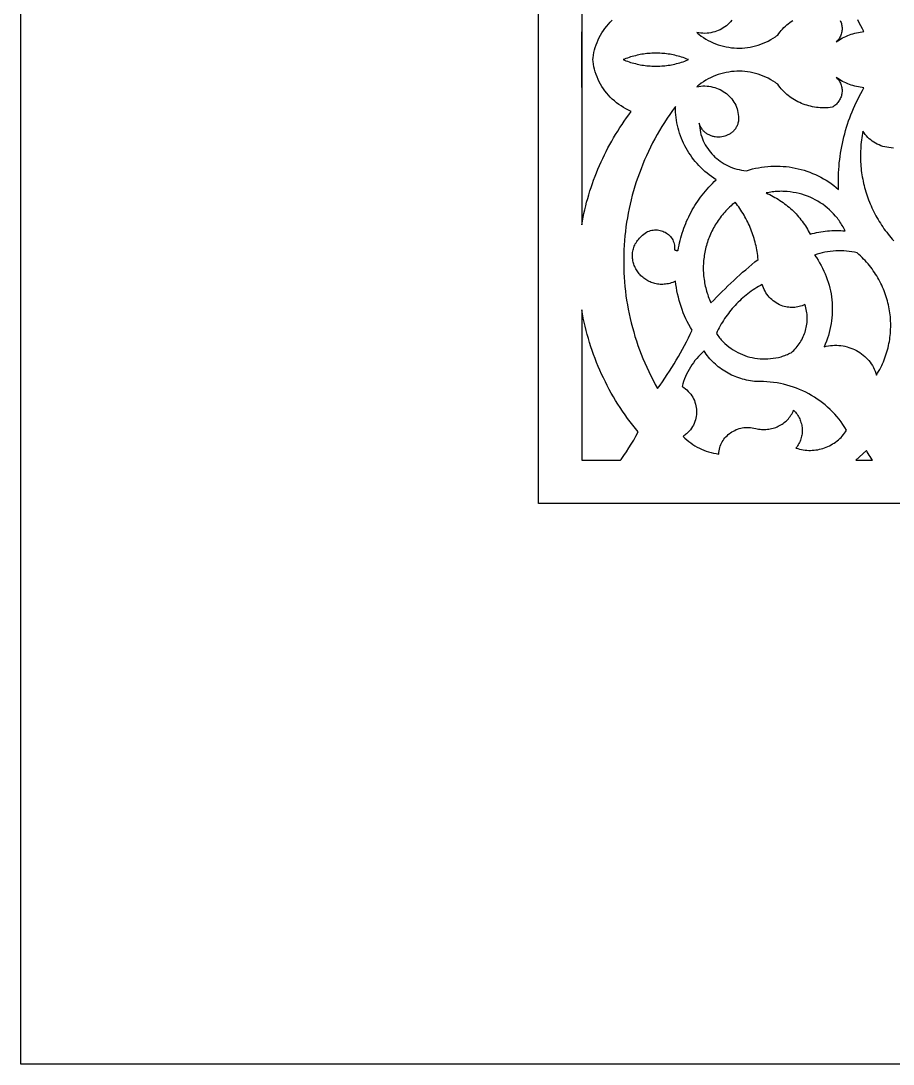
# Model space of a CAD drawing. Extents: x -1429 to -724, y 80 to 630.
# Drawn here: x -1429.3 to -1328.2, y 79.7 to 200.6 of the extents above; entities that cross this region are included whole.
import ezdxf

# ---------------------------------------------------------------- set-up
doc = ezdxf.new("R2010")
doc.units = 0
doc.layers.add('LAYER_1', color=18, linetype='CONTINUOUS')

msp = doc.modelspace()

# ---------------------------------------------------------------- linework, layer by layer
at = {"layer": 'LAYER_1'}
for points in [[(-724.3, 439.67), (-724.3, 79.67), (-1429.3, 79.67), (-1429.3, 629.67), (-974.3, 629.67)], [(-784.3, 144.67), (-1369.3, 144.67), (-1369.3, 569.67), (-994.51, 569.67), (-784.3, 409.91)], [(-1355.8, 196.86), (-1356, 196.86), (-1356.19, 196.85), (-1356.38, 196.84), (-1356.57, 196.83), (-1356.76, 196.81), (-1356.95, 196.78), (-1357.14, 196.76), (-1357.33, 196.73), (-1357.52, 196.7), (-1357.7, 196.66), (-1357.89, 196.62), (-1358.08, 196.57), (-1358.26, 196.53), (-1358.44, 196.48), (-1358.63, 196.42), (-1358.81, 196.36), (-1358.99, 196.3), (-1359.17, 196.23), (-1359.35, 196.17), (-1359.48, 196.11), (-1359.35, 196.05), (-1359.17, 195.99), (-1358.99, 195.92), (-1358.81, 195.86), (-1358.63, 195.8), (-1358.44, 195.75), (-1358.26, 195.69), (-1358.08, 195.65), (-1357.89, 195.6), (-1357.7, 195.56), (-1357.52, 195.52), (-1357.33, 195.49), (-1357.14, 195.46), (-1356.95, 195.44), (-1356.76, 195.41), (-1356.57, 195.39), (-1356.38, 195.38), (-1356.19, 195.37), (-1356, 195.36), (-1355.8, 195.36), (-1355.61, 195.36), (-1355.42, 195.36), (-1355.23, 195.37), (-1355.03, 195.38), (-1354.84, 195.39), (-1354.65, 195.41), (-1354.46, 195.43), (-1354.27, 195.46), (-1354.07, 195.49), (-1353.88, 195.52), (-1353.69, 195.56), (-1353.5, 195.6), (-1353.31, 195.65), (-1353.12, 195.7), (-1352.94, 195.75), (-1352.75, 195.81), (-1352.56, 195.87), (-1352.37, 195.94), (-1352.19, 196), (-1352.01, 196.08), (-1351.93, 196.11), (-1352.01, 196.14), (-1352.19, 196.22), (-1352.37, 196.29), (-1352.56, 196.35), (-1352.75, 196.41), (-1352.94, 196.47), (-1353.12, 196.52), (-1353.31, 196.57), (-1353.5, 196.62), (-1353.69, 196.66), (-1353.88, 196.7), (-1354.07, 196.73), (-1354.27, 196.76), (-1354.46, 196.79), (-1354.65, 196.81), (-1354.84, 196.83), (-1355.03, 196.84), (-1355.23, 196.85), (-1355.42, 196.86), (-1355.61, 196.86)], [(-1346.33, 194.76), (-1346.65, 194.75), (-1346.96, 194.72), (-1347.27, 194.67), (-1347.58, 194.62), (-1347.88, 194.55), (-1348.19, 194.47), (-1348.49, 194.38), (-1348.79, 194.27), (-1349.08, 194.15), (-1349.37, 194.02), (-1349.65, 193.88), (-1349.92, 193.72), (-1350.2, 193.55), (-1350.46, 193.37), (-1350.72, 193.17), (-1350.84, 193.07), (-1350.97, 192.96), (-1350.73, 193.01), (-1350.49, 193.04), (-1350.25, 193.06), (-1350.02, 193.06), (-1349.78, 193.05), (-1349.56, 193.03), (-1349.33, 192.99), (-1349.11, 192.94), (-1348.89, 192.88), (-1348.68, 192.81), (-1348.47, 192.73), (-1348.27, 192.64), (-1348.08, 192.54), (-1347.89, 192.42), (-1347.71, 192.3), (-1347.53, 192.17), (-1347.37, 192.03), (-1347.21, 191.88), (-1347.06, 191.72), (-1346.92, 191.55), (-1346.79, 191.38), (-1346.67, 191.2), (-1346.56, 191.01), (-1346.46, 190.82), (-1346.38, 190.62), (-1346.3, 190.41), (-1346.24, 190.2), (-1346.19, 189.99), (-1346.16, 189.77), (-1346.13, 189.54), (-1346.12, 189.31), (-1346.13, 189.08), (-1346.15, 188.97), (-1346.17, 188.86), (-1346.19, 188.76), (-1346.22, 188.65), (-1346.26, 188.56), (-1346.3, 188.46), (-1346.34, 188.37), (-1346.39, 188.28), (-1346.44, 188.2), (-1346.49, 188.11), (-1346.55, 188.03), (-1346.61, 187.96), (-1346.67, 187.89), (-1346.73, 187.82), (-1346.8, 187.75), (-1346.87, 187.69), (-1346.95, 187.63), (-1347.02, 187.57), (-1347.1, 187.52), (-1347.18, 187.47), (-1347.26, 187.43), (-1347.35, 187.38), (-1347.43, 187.34), (-1347.52, 187.31), (-1347.61, 187.27), (-1347.7, 187.24), (-1347.88, 187.2), (-1348.07, 187.16), (-1348.26, 187.14), (-1348.45, 187.13), (-1348.64, 187.14), (-1348.83, 187.16), (-1348.92, 187.18), (-1349.01, 187.2), (-1349.11, 187.22), (-1349.2, 187.24), (-1349.29, 187.27), (-1349.38, 187.31), (-1349.46, 187.34), (-1349.55, 187.38), (-1349.63, 187.43), (-1349.72, 187.48), (-1349.8, 187.53), (-1349.88, 187.58), (-1349.95, 187.64), (-1350.03, 187.7), (-1350.1, 187.77), (-1350.17, 187.84), (-1350.23, 187.91), (-1350.29, 187.99), (-1350.36, 188.07), (-1350.41, 188.15), (-1350.47, 188.24), (-1350.52, 188.33), (-1350.56, 188.43), (-1350.6, 188.53), (-1350.64, 188.63), (-1350.68, 188.74), (-1350.66, 188.47), (-1350.63, 188.2), (-1350.59, 187.94), (-1350.54, 187.68), (-1350.48, 187.43), (-1350.4, 187.18), (-1350.31, 186.94), (-1350.21, 186.7), (-1350.1, 186.46), (-1349.98, 186.24), (-1349.85, 186.01), (-1349.7, 185.8), (-1349.55, 185.59), (-1349.39, 185.39), (-1349.22, 185.19), (-1349.04, 185), (-1348.86, 184.82), (-1348.66, 184.65), (-1348.46, 184.49), (-1348.25, 184.33), (-1348.03, 184.18), (-1347.8, 184.05), (-1347.57, 183.92), (-1347.33, 183.8), (-1347.08, 183.69), (-1346.83, 183.59), (-1346.58, 183.51), (-1346.31, 183.43), (-1346.05, 183.37), (-1345.77, 183.31), (-1345.5, 183.27), (-1345.22, 183.24), (-1344.87, 183.35), (-1344.52, 183.44), (-1344.16, 183.52), (-1343.81, 183.59), (-1343.46, 183.65), (-1343.1, 183.7), (-1342.74, 183.73), (-1342.39, 183.76), (-1342.03, 183.77), (-1341.68, 183.77), (-1341.32, 183.76), (-1340.97, 183.74), (-1340.61, 183.71), (-1340.26, 183.67), (-1339.91, 183.61), (-1339.57, 183.55), (-1339.22, 183.47), (-1338.88, 183.38), (-1338.54, 183.29), (-1338.2, 183.18), (-1337.87, 183.06), (-1337.54, 182.93), (-1337.22, 182.79), (-1336.9, 182.64), (-1336.59, 182.48), (-1336.28, 182.31), (-1335.97, 182.13), (-1335.67, 181.94), (-1335.38, 181.74), (-1335.09, 181.52), (-1334.81, 181.3), (-1334.54, 181.07), (-1334.55, 181.46), (-1334.56, 181.84), (-1334.56, 182.23), (-1334.55, 182.61), (-1334.53, 183), (-1334.51, 183.38), (-1334.48, 183.76), (-1334.45, 184.14), (-1334.4, 184.52), (-1334.35, 184.9), (-1334.3, 185.28), (-1334.24, 185.66), (-1334.17, 186.04), (-1334.09, 186.41), (-1334.01, 186.79), (-1333.92, 187.16), (-1333.82, 187.53), (-1333.72, 187.9), (-1333.61, 188.27), (-1333.49, 188.64), (-1333.37, 189), (-1333.24, 189.36), (-1333.1, 189.72), (-1332.96, 190.08), (-1332.81, 190.44), (-1332.65, 190.79), (-1332.49, 191.14), (-1332.32, 191.49), (-1332.15, 191.84), (-1331.97, 192.18), (-1331.78, 192.53), (-1331.59, 192.86), (-1331.81, 192.89), (-1332.02, 192.92), (-1332.24, 192.95), (-1332.45, 193), (-1332.66, 193.05), (-1332.87, 193.11), (-1333.08, 193.17), (-1333.28, 193.24), (-1333.48, 193.32), (-1333.68, 193.41), (-1333.88, 193.5), (-1334.07, 193.59), (-1334.26, 193.7), (-1334.44, 193.81), (-1334.62, 193.93), (-1334.8, 194.05), (-1334.7, 193.94), (-1334.6, 193.84), (-1334.52, 193.72), (-1334.44, 193.61), (-1334.37, 193.5), (-1334.31, 193.38), (-1334.26, 193.26), (-1334.22, 193.14), (-1334.19, 193.01), (-1334.16, 192.89), (-1334.14, 192.77), (-1334.13, 192.64), (-1334.13, 192.52), (-1334.13, 192.4), (-1334.14, 192.28), (-1334.16, 192.15), (-1334.18, 192.03), (-1334.21, 191.92), (-1334.25, 191.8), (-1334.3, 191.68), (-1334.35, 191.57), (-1334.41, 191.46), (-1334.47, 191.36), (-1334.54, 191.26), (-1334.61, 191.16), (-1334.7, 191.06), (-1334.78, 190.97), (-1334.87, 190.89), (-1334.97, 190.8), (-1335.07, 190.73), (-1335.18, 190.66), (-1335.29, 190.59), (-1335.52, 190.56), (-1335.75, 190.54), (-1335.98, 190.53), (-1336.21, 190.52), (-1336.44, 190.53), (-1336.66, 190.54), (-1336.89, 190.55), (-1337.11, 190.58), (-1337.34, 190.61), (-1337.56, 190.65), (-1337.78, 190.7), (-1338, 190.75), (-1338.21, 190.82), (-1338.42, 190.88), (-1338.63, 190.96), (-1338.84, 191.04), (-1339.04, 191.13), (-1339.25, 191.23), (-1339.44, 191.33), (-1339.64, 191.45), (-1339.82, 191.56), (-1340.01, 191.69), (-1340.19, 191.82), (-1340.37, 191.95), (-1340.54, 192.09), (-1340.7, 192.24), (-1340.87, 192.4), (-1341.02, 192.56), (-1341.17, 192.72), (-1341.32, 192.9), (-1341.46, 193.07), (-1341.59, 193.26), (-1341.72, 193.36), (-1341.85, 193.45), (-1342.12, 193.63), (-1342.4, 193.79), (-1342.68, 193.95), (-1342.97, 194.09), (-1343.26, 194.21), (-1343.56, 194.33), (-1343.86, 194.43), (-1344.16, 194.51), (-1344.46, 194.59), (-1344.77, 194.65), (-1345.08, 194.7), (-1345.4, 194.73), (-1345.71, 194.76), (-1346.02, 194.77)], [(-1353.77, 190.23), (-1354.09, 189.77), (-1354.4, 189.31), (-1354.71, 188.84), (-1355, 188.37), (-1355.29, 187.89), (-1355.56, 187.42), (-1355.83, 186.94), (-1356.09, 186.45), (-1356.33, 185.96), (-1356.57, 185.47), (-1356.8, 184.98), (-1357.02, 184.48), (-1357.23, 183.98), (-1357.43, 183.47), (-1357.62, 182.97), (-1357.8, 182.46), (-1357.98, 181.95), (-1358.14, 181.43), (-1358.29, 180.92), (-1358.44, 180.4), (-1358.57, 179.88), (-1358.69, 179.36), (-1358.81, 178.84), (-1358.92, 178.31), (-1359.01, 177.79), (-1359.1, 177.26), (-1359.17, 176.73), (-1359.24, 176.2), (-1359.3, 175.67), (-1359.35, 175.14), (-1359.39, 174.61), (-1359.42, 174.08), (-1359.43, 173.55), (-1359.44, 173.01), (-1359.44, 172.48), (-1359.43, 171.95), (-1359.42, 171.41), (-1359.39, 170.88), (-1359.35, 170.35), (-1359.3, 169.82), (-1359.24, 169.28), (-1359.17, 168.75), (-1359.1, 168.22), (-1359.01, 167.69), (-1358.91, 167.17), (-1358.81, 166.64), (-1358.69, 166.11), (-1358.57, 165.59), (-1358.43, 165.07), (-1358.28, 164.55), (-1358.13, 164.03), (-1357.97, 163.51), (-1357.79, 162.99), (-1357.61, 162.48), (-1357.41, 161.97), (-1357.21, 161.46), (-1356.99, 160.95), (-1356.77, 160.45), (-1356.54, 159.95), (-1356.3, 159.45), (-1356.04, 158.96), (-1355.78, 158.47), (-1355.51, 157.98), (-1355.22, 158.38), (-1354.94, 158.78), (-1354.66, 159.19), (-1354.39, 159.6), (-1354.12, 160.01), (-1353.86, 160.43), (-1353.6, 160.85), (-1353.35, 161.27), (-1353.1, 161.69), (-1352.86, 162.12), (-1352.62, 162.55), (-1352.39, 162.98), (-1352.17, 163.42), (-1351.94, 163.85), (-1351.73, 164.29), (-1351.52, 164.74), (-1351.71, 165.07), (-1351.89, 165.4), (-1352.07, 165.74), (-1352.23, 166.08), (-1352.38, 166.43), (-1352.53, 166.78), (-1352.66, 167.13), (-1352.79, 167.49), (-1352.9, 167.85), (-1353.01, 168.21), (-1353.1, 168.58), (-1353.19, 168.95), (-1353.26, 169.32), (-1353.33, 169.69), (-1353.38, 170.06), (-1353.43, 170.44), (-1353.6, 170.36), (-1353.76, 170.29), (-1353.93, 170.23), (-1354.09, 170.18), (-1354.26, 170.14), (-1354.42, 170.11), (-1354.58, 170.08), (-1354.74, 170.07), (-1354.9, 170.06), (-1355.06, 170.05), (-1355.21, 170.06), (-1355.37, 170.07), (-1355.52, 170.09), (-1355.67, 170.11), (-1355.81, 170.15), (-1355.96, 170.19), (-1356.1, 170.23), (-1356.24, 170.28), (-1356.37, 170.34), (-1356.5, 170.4), (-1356.63, 170.47), (-1356.76, 170.54), (-1356.88, 170.62), (-1357, 170.7), (-1357.11, 170.79), (-1357.23, 170.88), (-1357.33, 170.97), (-1357.44, 171.07), (-1357.53, 171.18), (-1357.63, 171.28), (-1357.72, 171.4), (-1357.8, 171.51), (-1357.88, 171.63), (-1357.96, 171.75), (-1358.03, 171.87), (-1358.09, 172), (-1358.15, 172.12), (-1358.21, 172.25), (-1358.26, 172.39), (-1358.3, 172.52), (-1358.34, 172.65), (-1358.37, 172.79), (-1358.39, 172.93), (-1358.41, 173.07), (-1358.42, 173.21), (-1358.43, 173.35), (-1358.42, 173.49), (-1358.42, 173.63), (-1358.4, 173.77), (-1358.38, 173.91), (-1358.35, 174.06), (-1358.31, 174.2), (-1358.27, 174.34), (-1358.21, 174.48), (-1358.15, 174.61), (-1358.09, 174.75), (-1358.01, 174.89), (-1357.93, 175.02), (-1357.83, 175.15), (-1357.73, 175.28), (-1357.62, 175.41), (-1357.5, 175.53), (-1357.38, 175.66), (-1357.24, 175.78), (-1357.1, 175.9), (-1356.96, 176.01), (-1356.81, 176.1), (-1356.66, 176.18), (-1356.5, 176.24), (-1356.34, 176.3), (-1356.18, 176.34), (-1356.02, 176.36), (-1355.86, 176.38), (-1355.69, 176.38), (-1355.53, 176.37), (-1355.37, 176.35), (-1355.22, 176.32), (-1355.06, 176.28), (-1354.91, 176.23), (-1354.77, 176.17), (-1354.62, 176.1), (-1354.49, 176.01), (-1354.36, 175.92), (-1354.24, 175.83), (-1354.12, 175.72), (-1354.02, 175.6), (-1353.92, 175.48), (-1353.83, 175.35), (-1353.75, 175.21), (-1353.69, 175.07), (-1353.63, 174.92), (-1353.59, 174.76), (-1353.56, 174.6), (-1353.55, 174.43), (-1353.55, 174.25), (-1353.55, 174.16), (-1353.56, 174.07), (-1353.51, 174.05), (-1353.46, 174.03), (-1353.4, 174.01), (-1353.35, 174), (-1353.29, 174), (-1353.23, 173.99), (-1353.18, 174), (-1353.12, 174.01), (-1353.07, 174.3), (-1353.02, 174.59), (-1352.96, 174.88), (-1352.89, 175.16), (-1352.82, 175.45), (-1352.74, 175.73), (-1352.65, 176.01), (-1352.56, 176.29), (-1352.46, 176.56), (-1352.36, 176.84), (-1352.25, 177.11), (-1352.14, 177.38), (-1352.02, 177.65), (-1351.9, 177.91), (-1351.76, 178.18), (-1351.63, 178.44), (-1351.49, 178.69), (-1351.34, 178.95), (-1351.19, 179.2), (-1351.03, 179.45), (-1350.86, 179.7), (-1350.7, 179.94), (-1350.52, 180.18), (-1350.34, 180.41), (-1350.16, 180.65), (-1349.97, 180.88), (-1349.77, 181.1), (-1349.57, 181.33), (-1349.37, 181.54), (-1349.16, 181.76), (-1348.94, 181.97), (-1348.73, 182.18), (-1349, 182.36), (-1349.27, 182.55), (-1349.53, 182.75), (-1349.78, 182.95), (-1350.03, 183.16), (-1350.27, 183.37), (-1350.5, 183.6), (-1350.72, 183.83), (-1350.94, 184.06), (-1351.14, 184.3), (-1351.34, 184.55), (-1351.53, 184.8), (-1351.71, 185.06), (-1351.89, 185.32), (-1352.05, 185.59), (-1352.21, 185.86), (-1352.36, 186.14), (-1352.5, 186.42), (-1352.62, 186.7), (-1352.75, 186.99), (-1352.86, 187.28), (-1352.96, 187.58), (-1353.05, 187.88), (-1353.13, 188.18), (-1353.21, 188.48), (-1353.27, 188.79), (-1353.32, 189.1), (-1353.36, 189.41), (-1353.4, 189.73), (-1353.42, 190.04), (-1353.43, 190.36), (-1353.43, 190.68)], [(-1341.35, 180.84), (-1341.52, 180.84), (-1341.7, 180.83), (-1341.87, 180.82), (-1342.05, 180.8), (-1342.23, 180.78), (-1342.4, 180.75), (-1342.58, 180.73), (-1342.75, 180.69), (-1342.93, 180.66), (-1342.72, 180.57), (-1342.52, 180.47), (-1342.31, 180.37), (-1342.11, 180.26), (-1341.91, 180.15), (-1341.72, 180.04), (-1341.53, 179.92), (-1341.34, 179.8), (-1341.15, 179.68), (-1340.97, 179.55), (-1340.79, 179.41), (-1340.61, 179.28), (-1340.44, 179.14), (-1340.27, 179), (-1340.1, 178.85), (-1339.93, 178.7), (-1339.77, 178.55), (-1339.62, 178.39), (-1339.46, 178.23), (-1339.32, 178.07), (-1339.17, 177.9), (-1339.03, 177.73), (-1338.89, 177.56), (-1338.76, 177.38), (-1338.63, 177.2), (-1338.5, 177.02), (-1338.38, 176.84), (-1338.26, 176.65), (-1338.15, 176.46), (-1338.04, 176.27), (-1337.93, 176.08), (-1337.83, 175.88), (-1337.58, 175.94), (-1337.34, 176.01), (-1337.09, 176.06), (-1336.84, 176.11), (-1336.58, 176.15), (-1336.33, 176.19), (-1336.08, 176.23), (-1335.83, 176.25), (-1335.57, 176.27), (-1335.32, 176.29), (-1335.06, 176.3), (-1334.8, 176.3), (-1334.55, 176.3), (-1334.29, 176.29), (-1334.04, 176.28), (-1333.78, 176.26), (-1333.86, 176.42), (-1333.93, 176.57), (-1334.02, 176.73), (-1334.1, 176.88), (-1334.19, 177.02), (-1334.28, 177.17), (-1334.37, 177.31), (-1334.47, 177.45), (-1334.57, 177.59), (-1334.67, 177.72), (-1334.77, 177.85), (-1334.88, 177.98), (-1335.11, 178.24), (-1335.34, 178.48), (-1335.58, 178.71), (-1335.84, 178.93), (-1336.1, 179.14), (-1336.37, 179.34), (-1336.65, 179.53), (-1336.93, 179.71), (-1337.23, 179.87), (-1337.53, 180.02), (-1337.84, 180.16), (-1338.15, 180.29), (-1338.47, 180.4), (-1338.79, 180.51), (-1339.12, 180.6), (-1339.46, 180.67), (-1339.79, 180.73), (-1340.13, 180.78), (-1340.48, 180.82), (-1340.65, 180.83), (-1340.82, 180.84), (-1341, 180.84), (-1341.17, 180.85)], [(-1346.68, 179.45), (-1346.85, 179.31), (-1347, 179.17), (-1347.16, 179.03), (-1347.31, 178.88), (-1347.45, 178.73), (-1347.6, 178.58), (-1347.73, 178.43), (-1347.87, 178.27), (-1348, 178.11), (-1348.13, 177.95), (-1348.25, 177.79), (-1348.38, 177.63), (-1348.49, 177.46), (-1348.61, 177.29), (-1348.72, 177.12), (-1348.82, 176.95), (-1348.92, 176.77), (-1349.02, 176.6), (-1349.12, 176.42), (-1349.21, 176.24), (-1349.29, 176.06), (-1349.38, 175.88), (-1349.46, 175.7), (-1349.53, 175.51), (-1349.6, 175.33), (-1349.67, 175.14), (-1349.74, 174.95), (-1349.8, 174.76), (-1349.85, 174.57), (-1349.9, 174.38), (-1349.95, 174.19), (-1350, 174), (-1350.04, 173.8), (-1350.07, 173.61), (-1350.1, 173.41), (-1350.13, 173.22), (-1350.16, 173.02), (-1350.18, 172.82), (-1350.19, 172.63), (-1350.2, 172.43), (-1350.21, 172.23), (-1350.21, 172.03), (-1350.21, 171.83), (-1350.21, 171.63), (-1350.2, 171.43), (-1350.19, 171.24), (-1350.17, 171.04), (-1350.15, 170.84), (-1350.12, 170.64), (-1350.09, 170.44), (-1350.06, 170.24), (-1350.02, 170.04), (-1349.98, 169.85), (-1349.93, 169.65), (-1349.88, 169.45), (-1349.83, 169.26), (-1349.77, 169.06), (-1349.7, 168.87), (-1349.63, 168.67), (-1349.56, 168.48), (-1349.48, 168.29), (-1349.4, 168.1), (-1349.32, 167.91), (-1349, 168.24), (-1348.68, 168.58), (-1348.35, 168.91), (-1348.02, 169.23), (-1347.69, 169.56), (-1347.36, 169.88), (-1347.02, 170.2), (-1346.68, 170.52), (-1346.34, 170.84), (-1345.99, 171.15), (-1345.65, 171.46), (-1345.3, 171.76), (-1344.94, 172.07), (-1344.59, 172.37), (-1344.23, 172.66), (-1343.87, 172.96), (-1343.89, 173.18), (-1343.91, 173.41), (-1343.94, 173.63), (-1343.98, 173.86), (-1344.01, 174.08), (-1344.06, 174.3), (-1344.1, 174.52), (-1344.15, 174.74), (-1344.21, 174.96), (-1344.26, 175.18), (-1344.33, 175.39), (-1344.39, 175.61), (-1344.46, 175.82), (-1344.54, 176.03), (-1344.61, 176.24), (-1344.7, 176.45), (-1344.78, 176.66), (-1344.87, 176.87), (-1344.96, 177.08), (-1345.06, 177.28), (-1345.16, 177.48), (-1345.27, 177.68), (-1345.38, 177.88), (-1345.49, 178.08), (-1345.61, 178.28), (-1345.73, 178.47), (-1345.85, 178.66), (-1345.98, 178.85), (-1346.11, 179.04), (-1346.24, 179.22), (-1346.38, 179.41), (-1346.52, 179.59)], [(-1334.87, 173.95), (-1335.18, 173.93), (-1335.49, 173.89), (-1335.8, 173.85), (-1336.11, 173.79), (-1336.42, 173.72), (-1336.72, 173.65), (-1337.02, 173.56), (-1337.32, 173.46), (-1337.11, 173.16), (-1336.91, 172.86), (-1336.73, 172.55), (-1336.55, 172.24), (-1336.39, 171.93), (-1336.24, 171.61), (-1336.09, 171.29), (-1335.96, 170.97), (-1335.84, 170.64), (-1335.74, 170.31), (-1335.64, 169.97), (-1335.55, 169.64), (-1335.48, 169.3), (-1335.41, 168.96), (-1335.36, 168.62), (-1335.32, 168.27), (-1335.29, 167.93), (-1335.27, 167.58), (-1335.26, 167.24), (-1335.27, 166.89), (-1335.28, 166.55), (-1335.31, 166.2), (-1335.35, 165.85), (-1335.4, 165.51), (-1335.46, 165.17), (-1335.53, 164.83), (-1335.62, 164.49), (-1335.72, 164.15), (-1335.82, 163.81), (-1335.94, 163.48), (-1336.08, 163.14), (-1336.22, 162.82), (-1335.97, 162.88), (-1335.72, 162.93), (-1335.48, 162.96), (-1335.23, 162.99), (-1334.99, 163), (-1334.74, 163), (-1334.5, 162.99), (-1334.26, 162.96), (-1334.02, 162.93), (-1333.79, 162.88), (-1333.55, 162.83), (-1333.33, 162.76), (-1333.1, 162.68), (-1332.88, 162.6), (-1332.67, 162.5), (-1332.46, 162.39), (-1332.26, 162.28), (-1332.06, 162.15), (-1331.87, 162.02), (-1331.68, 161.87), (-1331.51, 161.72), (-1331.34, 161.56), (-1331.17, 161.39), (-1331.02, 161.22), (-1330.88, 161.03), (-1330.74, 160.84), (-1330.62, 160.64), (-1330.5, 160.43), (-1330.4, 160.22), (-1330.3, 160), (-1330.22, 159.77), (-1330.15, 159.54), (-1330.01, 159.76), (-1329.89, 159.98), (-1329.77, 160.2), (-1329.65, 160.42), (-1329.54, 160.65), (-1329.44, 160.87), (-1329.34, 161.1), (-1329.25, 161.33), (-1329.16, 161.56), (-1329.08, 161.79), (-1329, 162.02), (-1328.93, 162.25), (-1328.86, 162.49), (-1328.8, 162.72), (-1328.75, 162.96), (-1328.7, 163.2), (-1328.65, 163.43), (-1328.61, 163.67), (-1328.58, 163.91), (-1328.55, 164.15), (-1328.53, 164.38), (-1328.51, 164.62), (-1328.5, 164.86), (-1328.49, 165.1), (-1328.49, 165.34), (-1328.49, 165.58), (-1328.5, 165.81), (-1328.51, 166.05), (-1328.53, 166.29), (-1328.56, 166.53), (-1328.59, 166.76), (-1328.62, 167), (-1328.66, 167.23), (-1328.71, 167.47), (-1328.75, 167.7), (-1328.81, 167.93), (-1328.87, 168.16), (-1328.94, 168.39), (-1329.01, 168.62), (-1329.08, 168.85), (-1329.16, 169.08), (-1329.25, 169.3), (-1329.34, 169.52), (-1329.43, 169.75), (-1329.53, 169.97), (-1329.64, 170.18), (-1329.75, 170.4), (-1329.86, 170.61), (-1329.98, 170.83), (-1330.11, 171.04), (-1330.24, 171.24), (-1330.37, 171.45), (-1330.51, 171.65), (-1330.66, 171.85), (-1330.81, 172.05), (-1330.96, 172.25), (-1331.12, 172.44), (-1331.29, 172.63), (-1331.46, 172.82), (-1331.63, 173), (-1331.81, 173.18), (-1331.99, 173.36), (-1332.18, 173.53), (-1332.37, 173.71), (-1332.68, 173.78), (-1332.99, 173.84), (-1333.3, 173.88), (-1333.61, 173.92), (-1333.93, 173.94), (-1334.24, 173.96), (-1334.55, 173.96)], [(-1343.59, 169.94), (-1343.81, 169.81), (-1344.02, 169.68), (-1344.23, 169.55), (-1344.44, 169.41), (-1344.65, 169.26), (-1344.85, 169.12), (-1345.05, 168.97), (-1345.25, 168.81), (-1345.44, 168.65), (-1345.63, 168.49), (-1345.81, 168.33), (-1345.99, 168.16), (-1346.17, 167.99), (-1346.35, 167.81), (-1346.52, 167.63), (-1346.68, 167.45), (-1346.85, 167.27), (-1347.01, 167.08), (-1347.16, 166.89), (-1347.31, 166.69), (-1347.46, 166.5), (-1347.6, 166.29), (-1347.74, 166.09), (-1347.87, 165.89), (-1348, 165.68), (-1348.13, 165.47), (-1348.25, 165.25), (-1348.37, 165.04), (-1348.48, 164.82), (-1348.59, 164.6), (-1348.69, 164.37), (-1348.6, 164.24), (-1348.51, 164.12), (-1348.42, 163.99), (-1348.33, 163.87), (-1348.23, 163.75), (-1348.13, 163.64), (-1347.92, 163.41), (-1347.7, 163.2), (-1347.47, 163), (-1347.24, 162.81), (-1347, 162.63), (-1346.74, 162.47), (-1346.49, 162.31), (-1346.22, 162.17), (-1345.95, 162.04), (-1345.68, 161.92), (-1345.4, 161.81), (-1345.11, 161.72), (-1344.82, 161.64), (-1344.53, 161.57), (-1344.23, 161.51), (-1343.93, 161.47), (-1343.63, 161.44), (-1343.33, 161.42), (-1343.02, 161.42), (-1342.72, 161.43), (-1342.41, 161.45), (-1342.11, 161.49), (-1341.81, 161.54), (-1341.5, 161.6), (-1341.2, 161.68), (-1341.05, 161.73), (-1340.9, 161.77), (-1340.76, 161.83), (-1340.61, 161.88), (-1340.46, 161.94), (-1340.32, 162), (-1340.17, 162.07), (-1340.03, 162.14), (-1339.88, 162.27), (-1339.73, 162.41), (-1339.6, 162.55), (-1339.46, 162.7), (-1339.34, 162.85), (-1339.22, 163), (-1339.1, 163.16), (-1339, 163.32), (-1338.9, 163.49), (-1338.8, 163.65), (-1338.71, 163.82), (-1338.63, 164), (-1338.56, 164.17), (-1338.49, 164.35), (-1338.42, 164.53), (-1338.37, 164.71), (-1338.32, 164.89), (-1338.28, 165.08), (-1338.24, 165.26), (-1338.22, 165.45), (-1338.19, 165.64), (-1338.18, 165.83), (-1338.17, 166.02), (-1338.17, 166.21), (-1338.18, 166.4), (-1338.19, 166.59), (-1338.22, 166.78), (-1338.24, 166.97), (-1338.28, 167.16), (-1338.32, 167.35), (-1338.38, 167.54), (-1338.43, 167.72), (-1338.6, 167.65), (-1338.76, 167.59), (-1338.93, 167.53), (-1339.1, 167.49), (-1339.27, 167.45), (-1339.44, 167.42), (-1339.61, 167.4), (-1339.79, 167.39), (-1339.96, 167.39), (-1340.14, 167.39), (-1340.31, 167.41), (-1340.49, 167.43), (-1340.66, 167.46), (-1340.83, 167.5), (-1341, 167.55), (-1341.17, 167.61), (-1341.37, 167.7), (-1341.57, 167.8), (-1341.75, 167.91), (-1341.93, 168.03), (-1342.1, 168.16), (-1342.27, 168.29), (-1342.42, 168.44), (-1342.57, 168.59), (-1342.7, 168.75), (-1342.83, 168.92), (-1342.95, 169.1), (-1343.05, 169.28), (-1343.15, 169.47), (-1343.23, 169.66), (-1343.31, 169.86), (-1343.37, 170.06)], [(-1364.3, 149.67), (-1359.82, 149.67), (-1359.74, 149.77), (-1359.43, 150.21), (-1359.13, 150.65), (-1358.84, 151.1), (-1358.56, 151.55), (-1358.28, 152.01), (-1358.02, 152.48), (-1357.76, 152.95), (-1358.08, 153.34), (-1358.39, 153.73), (-1358.69, 154.13), (-1358.99, 154.53), (-1359.28, 154.94), (-1359.56, 155.35), (-1359.84, 155.77), (-1360.11, 156.18), (-1360.37, 156.61), (-1360.62, 157.03), (-1360.87, 157.46), (-1361.11, 157.89), (-1361.34, 158.33), (-1361.56, 158.77), (-1361.78, 159.21), (-1361.99, 159.65), (-1362.19, 160.1), (-1362.38, 160.55), (-1362.57, 161), (-1362.75, 161.46), (-1362.92, 161.92), (-1363.09, 162.38), (-1363.24, 162.84), (-1363.39, 163.31), (-1363.53, 163.78), (-1363.67, 164.25), (-1363.79, 164.72), (-1363.91, 165.2), (-1364.02, 165.67), (-1364.12, 166.15), (-1364.21, 166.63), (-1364.3, 167.11)], [(-1350.35, 162.13), (-1350.57, 161.91), (-1350.78, 161.69), (-1350.98, 161.46), (-1351.18, 161.22), (-1351.36, 160.97), (-1351.54, 160.72), (-1351.7, 160.46), (-1351.86, 160.2), (-1352, 159.94), (-1352.14, 159.66), (-1352.27, 159.39), (-1352.39, 159.11), (-1352.49, 158.82), (-1352.59, 158.53), (-1352.67, 158.24), (-1352.57, 158.18), (-1352.48, 158.11), (-1352.29, 157.97), (-1352.12, 157.82), (-1351.96, 157.66), (-1351.81, 157.5), (-1351.67, 157.33), (-1351.55, 157.15), (-1351.44, 156.97), (-1351.34, 156.78), (-1351.25, 156.59), (-1351.18, 156.39), (-1351.12, 156.19), (-1351.07, 155.99), (-1351.03, 155.78), (-1351.01, 155.58), (-1351, 155.37), (-1351, 155.17), (-1351.01, 154.96), (-1351.04, 154.75), (-1351.08, 154.55), (-1351.13, 154.35), (-1351.2, 154.15), (-1351.27, 153.95), (-1351.36, 153.76), (-1351.47, 153.57), (-1351.58, 153.39), (-1351.71, 153.21), (-1351.85, 153.04), (-1352.01, 152.88), (-1352.17, 152.72), (-1352.26, 152.65), (-1352.35, 152.58), (-1352.45, 152.51), (-1352.54, 152.44), (-1352.34, 152.23), (-1352.12, 152.04), (-1351.9, 151.85), (-1351.67, 151.68), (-1351.43, 151.51), (-1351.18, 151.36), (-1350.93, 151.21), (-1350.67, 151.08), (-1350.41, 150.95), (-1350.14, 150.84), (-1349.87, 150.74), (-1349.59, 150.64), (-1349.3, 150.56), (-1349.02, 150.5), (-1348.73, 150.44), (-1348.43, 150.39), (-1348.42, 150.59), (-1348.39, 150.78), (-1348.35, 150.96), (-1348.31, 151.14), (-1348.25, 151.32), (-1348.18, 151.49), (-1348.1, 151.65), (-1348.02, 151.81), (-1347.92, 151.97), (-1347.82, 152.11), (-1347.71, 152.26), (-1347.59, 152.39), (-1347.46, 152.52), (-1347.33, 152.64), (-1347.19, 152.76), (-1347.04, 152.87), (-1346.89, 152.97), (-1346.73, 153.06), (-1346.57, 153.14), (-1346.4, 153.22), (-1346.23, 153.28), (-1346.05, 153.34), (-1345.87, 153.39), (-1345.69, 153.43), (-1345.5, 153.46), (-1345.31, 153.47), (-1345.12, 153.48), (-1344.93, 153.48), (-1344.73, 153.47), (-1344.54, 153.45), (-1344.34, 153.41), (-1344.14, 153.37), (-1343.97, 153.32), (-1343.8, 153.29), (-1343.63, 153.27), (-1343.46, 153.25), (-1343.29, 153.24), (-1343.12, 153.24), (-1342.95, 153.25), (-1342.79, 153.26), (-1342.62, 153.28), (-1342.45, 153.31), (-1342.29, 153.34), (-1342.13, 153.38), (-1341.97, 153.43), (-1341.82, 153.49), (-1341.67, 153.55), (-1341.52, 153.61), (-1341.37, 153.69), (-1341.23, 153.77), (-1341.09, 153.86), (-1340.96, 153.95), (-1340.83, 154.05), (-1340.7, 154.15), (-1340.58, 154.26), (-1340.46, 154.37), (-1340.35, 154.49), (-1340.25, 154.62), (-1340.15, 154.75), (-1340.06, 154.89), (-1339.97, 155.03), (-1339.89, 155.17), (-1339.81, 155.32), (-1339.75, 155.48), (-1339.63, 155.36), (-1339.53, 155.24), (-1339.43, 155.12), (-1339.34, 155), (-1339.26, 154.87), (-1339.18, 154.74), (-1339.11, 154.6), (-1339.04, 154.47), (-1338.98, 154.33), (-1338.93, 154.19), (-1338.89, 154.05), (-1338.85, 153.91), (-1338.81, 153.76), (-1338.79, 153.62), (-1338.77, 153.47), (-1338.76, 153.33), (-1338.75, 153.18), (-1338.75, 153.03), (-1338.76, 152.89), (-1338.77, 152.74), (-1338.8, 152.59), (-1338.82, 152.45), (-1338.86, 152.3), (-1338.9, 152.16), (-1338.95, 152.02), (-1339, 151.88), (-1339.06, 151.74), (-1339.13, 151.6), (-1339.21, 151.47), (-1339.29, 151.34), (-1339.38, 151.21), (-1339.48, 151.08), (-1339.27, 151.02), (-1339.06, 150.96), (-1338.84, 150.92), (-1338.63, 150.88), (-1338.42, 150.85), (-1338.21, 150.83), (-1338, 150.82), (-1337.79, 150.82), (-1337.58, 150.83), (-1337.37, 150.85), (-1337.16, 150.87), (-1336.95, 150.9), (-1336.75, 150.94), (-1336.55, 150.99), (-1336.35, 151.05), (-1336.15, 151.11), (-1335.96, 151.19), (-1335.77, 151.27), (-1335.58, 151.36), (-1335.4, 151.45), (-1335.22, 151.56), (-1335.05, 151.67), (-1334.88, 151.78), (-1334.71, 151.91), (-1334.55, 152.04), (-1334.4, 152.18), (-1334.25, 152.32), (-1334.11, 152.48), (-1333.97, 152.64), (-1333.85, 152.8), (-1333.72, 152.97), (-1333.61, 153.15), (-1333.81, 153.49), (-1334.03, 153.81), (-1334.25, 154.13), (-1334.48, 154.43), (-1334.73, 154.73), (-1334.98, 155.02), (-1335.25, 155.3), (-1335.52, 155.57), (-1335.8, 155.83), (-1336.09, 156.08), (-1336.39, 156.32), (-1336.7, 156.55), (-1337.01, 156.77), (-1337.33, 156.98), (-1337.66, 157.18), (-1338, 157.37), (-1338.34, 157.55), (-1338.69, 157.72), (-1339.05, 157.87), (-1339.41, 158.02), (-1339.77, 158.15), (-1340.14, 158.27), (-1340.52, 158.38), (-1340.9, 158.48), (-1341.28, 158.56), (-1341.67, 158.63), (-1342.06, 158.69), (-1342.45, 158.74), (-1342.85, 158.77), (-1343.25, 158.8), (-1343.65, 158.8), (-1344.06, 158.8), (-1344.29, 158.82), (-1344.52, 158.84), (-1344.75, 158.88), (-1344.98, 158.92), (-1345.21, 158.96), (-1345.43, 159.02), (-1345.66, 159.08), (-1345.88, 159.14), (-1346.1, 159.21), (-1346.31, 159.29), (-1346.52, 159.37), (-1346.73, 159.46), (-1346.94, 159.55), (-1347.14, 159.65), (-1347.34, 159.76), (-1347.54, 159.87), (-1347.73, 159.99), (-1347.92, 160.11), (-1348.11, 160.24), (-1348.29, 160.37), (-1348.47, 160.51), (-1348.64, 160.65), (-1348.81, 160.8), (-1348.98, 160.95), (-1349.14, 161.11), (-1349.29, 161.27), (-1349.44, 161.44), (-1349.59, 161.61), (-1349.73, 161.79), (-1349.87, 161.97), (-1350, 162.16), (-1350.12, 162.35)], [(-1332.52, 149.67), (-1330.6, 149.67), (-1330.64, 149.73), (-1330.76, 149.91), (-1330.88, 150.09), (-1330.99, 150.27), (-1331.1, 150.45), (-1331.21, 150.64), (-1331.31, 150.82)]]:
    msp.add_lwpolyline(points, close=True, dxfattribs=at)
for points in [[(-1364.3, 215.26), (-1364.3, 198.48), (-1364.3, 199.34), (-1364.3, 192.88), (-1364.3, 198.48), (-1364.3, 176.96), (-1364.22, 177.4), (-1364.13, 177.84), (-1364.04, 178.28), (-1363.94, 178.72), (-1363.84, 179.16), (-1363.73, 179.59), (-1363.61, 180.02), (-1363.48, 180.46), (-1363.35, 180.89), (-1363.21, 181.31), (-1363.07, 181.74), (-1362.92, 182.16), (-1362.76, 182.59), (-1362.59, 183), (-1362.42, 183.42), (-1362.25, 183.84), (-1362.06, 184.25), (-1361.87, 184.66), (-1361.68, 185.07), (-1361.47, 185.47), (-1361.27, 185.87), (-1361.05, 186.27), (-1360.83, 186.67), (-1360.6, 187.06), (-1360.37, 187.45), (-1360.13, 187.84), (-1359.88, 188.23), (-1359.63, 188.61), (-1359.37, 188.99), (-1359.11, 189.36), (-1358.84, 189.73), (-1358.56, 190.1), (-1358.72, 190.17), (-1358.87, 190.24), (-1359.02, 190.32), (-1359.17, 190.4), (-1359.46, 190.56), (-1359.74, 190.74), (-1360.01, 190.92), (-1360.27, 191.12), (-1360.52, 191.32), (-1360.76, 191.54), (-1360.99, 191.76), (-1361.21, 191.99), (-1361.41, 192.23), (-1361.61, 192.48), (-1361.79, 192.73), (-1361.96, 193), (-1362.12, 193.27), (-1362.27, 193.54), (-1362.41, 193.82), (-1362.53, 194.11), (-1362.64, 194.4), (-1362.74, 194.69), (-1362.82, 194.99), (-1362.89, 195.29), (-1362.95, 195.6), (-1362.99, 195.91), (-1363.01, 196.11), (-1362.99, 196.31), (-1362.95, 196.62), (-1362.89, 196.93), (-1362.82, 197.23), (-1362.74, 197.53), (-1362.64, 197.82), (-1362.53, 198.11), (-1362.41, 198.4), (-1362.27, 198.68), (-1362.12, 198.95), (-1361.96, 199.22), (-1361.79, 199.49), (-1361.61, 199.74), (-1361.41, 199.99), (-1361.21, 200.23), (-1360.99, 200.46), (-1360.76, 200.68)], [(-1346.92, 200.67), (-1347.06, 200.5), (-1347.21, 200.34), (-1347.37, 200.19), (-1347.53, 200.05), (-1347.71, 199.92), (-1347.89, 199.8), (-1348.08, 199.68), (-1348.27, 199.58), (-1348.47, 199.49), (-1348.68, 199.41), (-1348.89, 199.34), (-1349.11, 199.28), (-1349.33, 199.23), (-1349.56, 199.19), (-1349.78, 199.17), (-1350.02, 199.16), (-1350.25, 199.17), (-1350.49, 199.18), (-1350.73, 199.21), (-1350.97, 199.26), (-1350.84, 199.15), (-1350.72, 199.05), (-1350.46, 198.85), (-1350.2, 198.67), (-1349.92, 198.5), (-1349.65, 198.34), (-1349.37, 198.2), (-1349.08, 198.07), (-1348.79, 197.95), (-1348.49, 197.84), (-1348.19, 197.75), (-1347.88, 197.67), (-1347.58, 197.6), (-1347.27, 197.55), (-1346.96, 197.5), (-1346.65, 197.48), (-1346.33, 197.46), (-1346.02, 197.46), (-1345.71, 197.46), (-1345.4, 197.49), (-1345.08, 197.52), (-1344.77, 197.57), (-1344.46, 197.63), (-1344.16, 197.71), (-1343.86, 197.79), (-1343.56, 197.89), (-1343.26, 198.01), (-1342.97, 198.13), (-1342.68, 198.27), (-1342.4, 198.43), (-1342.12, 198.59), (-1341.85, 198.77), (-1341.72, 198.86), (-1341.59, 198.96), (-1341.46, 199.15), (-1341.32, 199.32), (-1341.17, 199.5), (-1341.02, 199.66), (-1340.87, 199.82), (-1340.7, 199.98), (-1340.54, 200.13), (-1340.37, 200.27), (-1340.19, 200.41), (-1340.01, 200.53), (-1339.82, 200.66)], [(-1334.35, 200.65), (-1334.3, 200.54), (-1334.25, 200.42), (-1334.21, 200.3), (-1334.18, 200.19), (-1334.16, 200.07), (-1334.14, 199.94), (-1334.13, 199.82), (-1334.13, 199.7), (-1334.13, 199.58), (-1334.14, 199.45), (-1334.16, 199.33), (-1334.19, 199.21), (-1334.22, 199.08), (-1334.26, 198.96), (-1334.31, 198.84), (-1334.37, 198.73), (-1334.44, 198.61), (-1334.52, 198.5), (-1334.6, 198.38), (-1334.7, 198.28), (-1334.8, 198.17), (-1334.62, 198.29), (-1334.44, 198.41), (-1334.26, 198.52), (-1334.07, 198.63), (-1333.88, 198.72), (-1333.68, 198.81), (-1333.48, 198.9), (-1333.28, 198.98), (-1333.08, 199.05), (-1332.87, 199.11), (-1332.66, 199.17), (-1332.45, 199.22), (-1332.24, 199.27), (-1332.02, 199.3), (-1331.81, 199.33), (-1331.59, 199.36), (-1331.78, 199.69), (-1331.97, 200.04), (-1332.15, 200.38), (-1332.32, 200.73)], [(-1328.15, 185.85), (-1328.44, 185.87), (-1328.72, 185.91), (-1328.95, 185.95), (-1329.18, 186), (-1329.41, 186.06), (-1329.63, 186.13), (-1329.84, 186.22), (-1330.05, 186.31), (-1330.25, 186.42), (-1330.45, 186.54), (-1330.63, 186.66), (-1330.81, 186.8), (-1330.99, 186.95), (-1331.15, 187.1), (-1331.3, 187.27), (-1331.45, 187.44), (-1331.58, 187.63), (-1331.71, 187.82), (-1331.76, 187.56), (-1331.8, 187.31), (-1331.84, 187.05), (-1331.88, 186.8), (-1331.91, 186.54), (-1331.94, 186.29), (-1331.96, 186.03), (-1331.97, 185.78), (-1331.99, 185.53), (-1331.99, 185.27), (-1332, 185.02), (-1332, 184.76), (-1331.99, 184.51), (-1331.98, 184.26), (-1331.97, 184.01), (-1331.95, 183.76), (-1331.92, 183.5), (-1331.9, 183.25), (-1331.86, 183), (-1331.83, 182.76), (-1331.79, 182.51), (-1331.74, 182.26), (-1331.69, 182.01), (-1331.64, 181.77), (-1331.58, 181.53), (-1331.52, 181.28), (-1331.45, 181.04), (-1331.38, 180.8), (-1331.3, 180.56), (-1331.23, 180.32), (-1331.14, 180.08), (-1331.06, 179.85), (-1330.96, 179.61), (-1330.87, 179.38), (-1330.77, 179.15), (-1330.67, 178.92), (-1330.56, 178.69), (-1330.45, 178.46), (-1330.33, 178.24), (-1330.21, 178.02), (-1330.09, 177.8), (-1329.96, 177.58), (-1329.83, 177.36), (-1329.69, 177.14), (-1329.56, 176.93), (-1329.41, 176.72), (-1329.27, 176.51), (-1329.12, 176.3), (-1328.96, 176.1), (-1328.8, 175.89), (-1328.64, 175.69), (-1328.48, 175.5), (-1328.31, 175.3), (-1328.13, 175.11)]]:
    msp.add_lwpolyline(points, dxfattribs=at)

doc.saveas('drawing.dxf')
